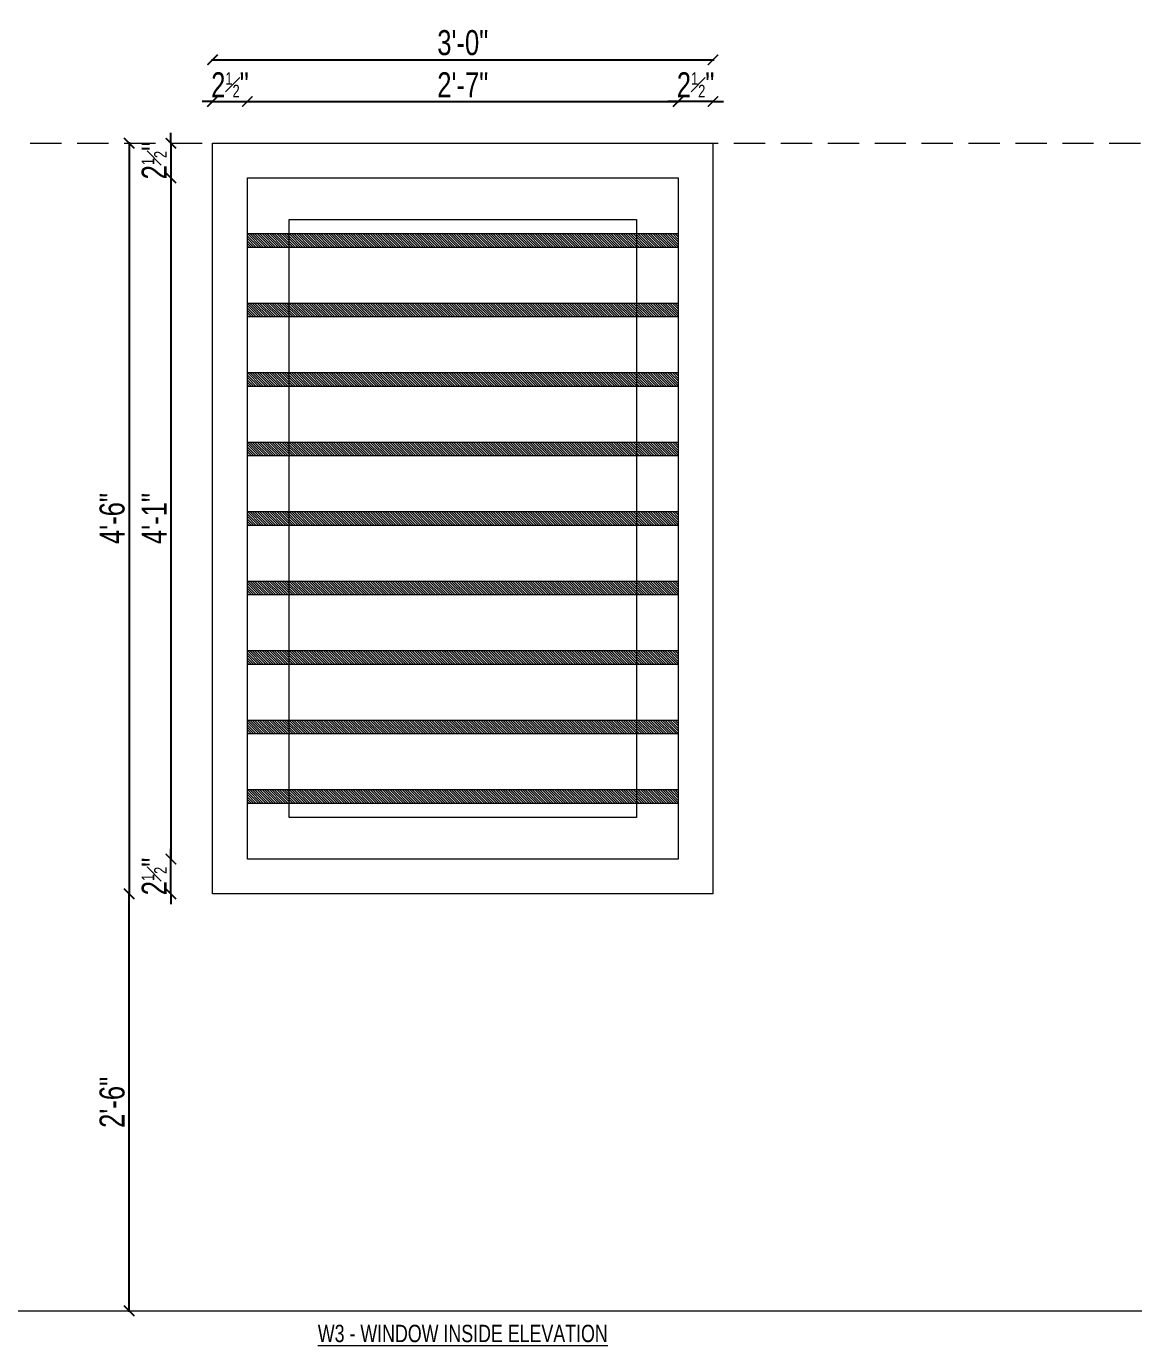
# Model space of a CAD drawing. Header units: inches. Extents: x 3365147 to 3374664, y 1380917 to 1384908.
# Drawn here: x 3372699.2 to 3372778.9, y 1381193.8 to 1381288.7 of the extents above; entities that cross this region are included whole.
import ezdxf

# ---------------------------------------------------------------- set-up
doc = ezdxf.new("R2010")
doc.units = ezdxf.units.IN
doc.header["$LTSCALE"] = 18
doc.header["$MEASUREMENT"] = 0
doc.header["$PDSIZE"] = -1
doc.linetypes.add('CONTINOUS', pattern=[0])
doc.linetypes.add('HIDDEN2', pattern=[0.1875, 0.125, -0.0625])
for name, color, linetype, lineweight in [('DIM-03_BC', 1, 'Continuous', 9), ('FLOOR FINISHED LEVEL_BC', 1, 'Continuous', 20), ('GRILL-00_BC', 150, 'CONTINOUS', 18), ('GRILL-HATCH_BC', 252, 'CONTINOUS', 5), ('LINTEL-00_BC', 41, 'HIDDEN2', 13), ('TITLE TEXT-01_BC', 1, 'Continuous', 20), ('WINDOWS-00_BC', 30, 'Continuous', 18), ('WINDOWS-SHUTTER_BC', 40, 'Continuous', 9)]:
    doc.layers.add(name, color=color, linetype=linetype, lineweight=lineweight)
doc.styles.add('BC-TEXT_GENERAL', font='swisscl.ttf')
doc.styles.add('BC_ROOM _DIM', font='swisscl.ttf')
doc.dimstyles.new('BC-RD2', dxfattribs={"dimscale": 0.8, "dimtxt": 6, "dimasz": 2.5, "dimexe": 4.5, "dimexo": 0, "dimgap": 1, "dimtad": 1, "dimdec": 4, "dimzin": 3, "dimdsep": 46, "dimlunit": 4, "dimtxsty": 'BC_ROOM _DIM', "dimblk": 'ARCHTICK', "dimcen": 0.0625, "dimdle": 0.25, "dimse1": 1, "dimse2": 1, "dimclrd": 8, "dimclre": 4, "dimclrt": 256, "dimadec": 0, "dimazin": 0, "dimtfac": 0.5, "dimtdec": 4, "dimtix": 1, "dimtofl": 0, "dimtmove": 2, "dimatfit": 2, "dimfxl": 0, "dimfrac": 1, "dimtolj": 1, "dimtzin": 1, "dimarcsym": 0})

# ---------------------------------------------------------------- blocks, each defined once
blk = doc.blocks.new('ARCHTICK')
at = {"color": 0, "const_width": 0.15}
blk.add_lwpolyline([(-0.5, -0.5), (0.5, 0.5)], dxfattribs=at)
blk = doc.blocks.new('*D1748')
at = {"layer": 'Defpoints', "color": 0, "transparency": 16777216}
for p in [(3372715.094, 1381283.304), (3372712.594, 1381280.304), (3372715.094, 1381277.804)]:
    blk.add_point(p, dxfattribs=at)
at = {"layer": 'DIM-03_BC', "color": 254, "lineweight": -2, "transparency": 16777216}
for p, q in [((3372712.594, 1381283.304), (3372711.844, 1381283.304)), ((3372712.594, 1381283.304), (3372715.094, 1381283.304)), ((3372715.094, 1381283.304), (3372715.844, 1381283.304))]:
    blk.add_line(p, q, dxfattribs=at)
at = {"layer": 'DIM-03_BC', "color": 254, "lineweight": -2, "transparency": 16777216, "xscale": 0.75, "yscale": 0.75, "zscale": 0.75}
blk.add_blockref('ARCHTICK', (3372712.594, 1381283.304), dxfattribs=at)
at = {"layer": 'DIM-03_BC', "color": 254, "lineweight": -2, "transparency": 16777216, "xscale": 0.75, "yscale": 0.75, "zscale": 0.75, "rotation": 180}
blk.add_blockref('ARCHTICK', (3372715.094, 1381283.304), dxfattribs=at)
at = {"layer": 'DIM-03_BC', "transparency": 16777216, "insert": (3372713.844, 1381284.508), "char_height": 1.8, "attachment_point": 5, "style": 'BC_ROOM _DIM'}
blk.add_mtext('\\A1;2{\\H0.5x;\\S1#2;}"', dxfattribs=at)
blk = doc.blocks.new('_ArchTick')
at = {"color": 0, "linetype": 'ByBlock', "const_width": 0.15}
blk.add_lwpolyline([(-0.5, -0.5), (0.5, 0.5)], dxfattribs=at)
blk = doc.blocks.new('*D1749')
at = {"layer": 'Defpoints', "color": 0, "transparency": 16777216}
for p in [(3372746.094, 1381283.304), (3372715.094, 1381277.804), (3372746.094, 1381277.804)]:
    blk.add_point(p, dxfattribs=at)
at = {"layer": 'DIM-03_BC', "color": 254, "lineweight": -2, "transparency": 16777216}
blk.add_line((3372715.019, 1381283.304), (3372746.169, 1381283.304), dxfattribs=at)
at = {"layer": 'DIM-03_BC', "color": 254, "lineweight": -2, "transparency": 16777216, "xscale": 0.75, "yscale": 0.75, "zscale": 0.75, "rotation": 180}
blk.add_blockref('ARCHTICK', (3372715.094, 1381283.304), dxfattribs=at)
at = {"layer": 'DIM-03_BC', "color": 254, "lineweight": -2, "transparency": 16777216, "xscale": 0.75, "yscale": 0.75, "zscale": 0.75}
blk.add_blockref('ARCHTICK', (3372746.094, 1381283.304), dxfattribs=at)
at = {"layer": 'DIM-03_BC', "transparency": 16777216, "insert": (3372730.594, 1381284.508), "char_height": 1.8, "attachment_point": 5, "style": 'BC_ROOM _DIM'}
blk.add_mtext('\\A1;2\'-7"', dxfattribs=at)
blk = doc.blocks.new('*D1750')
at = {"layer": 'Defpoints', "color": 0, "transparency": 16777216}
for p in [(3372748.594, 1381286.304), (3372712.594, 1381280.304), (3372748.594, 1381280.304)]:
    blk.add_point(p, dxfattribs=at)
at = {"layer": 'DIM-03_BC', "color": 254, "lineweight": -2, "transparency": 16777216}
blk.add_line((3372712.519, 1381286.304), (3372748.669, 1381286.304), dxfattribs=at)
at = {"layer": 'DIM-03_BC', "color": 254, "lineweight": -2, "transparency": 16777216, "xscale": 0.75, "yscale": 0.75, "zscale": 0.75, "rotation": 180}
blk.add_blockref('ARCHTICK', (3372712.594, 1381286.304), dxfattribs=at)
at = {"layer": 'DIM-03_BC', "color": 254, "lineweight": -2, "transparency": 16777216, "xscale": 0.75, "yscale": 0.75, "zscale": 0.75}
blk.add_blockref('ARCHTICK', (3372748.594, 1381286.304), dxfattribs=at)
at = {"layer": 'DIM-03_BC', "transparency": 16777216, "insert": (3372730.594, 1381287.527), "char_height": 1.8, "attachment_point": 5, "style": 'BC_ROOM _DIM'}
blk.add_mtext('\\A1;3\'-0"', dxfattribs=at)
blk = doc.blocks.new('*D1751')
at = {"layer": 'Defpoints', "color": 0, "transparency": 16777216}
for p in [(3372712.594, 1381280.304), (3372709.594, 1381277.804), (3372715.094, 1381277.804)]:
    blk.add_point(p, dxfattribs=at)
at = {"layer": 'DIM-03_BC', "color": 254, "lineweight": -2, "transparency": 16777216}
for p, q in [((3372709.594, 1381280.304), (3372709.594, 1381281.054)), ((3372709.594, 1381280.304), (3372709.594, 1381277.804)), ((3372709.594, 1381277.804), (3372709.594, 1381277.054))]:
    blk.add_line(p, q, dxfattribs=at)
at = {"layer": 'DIM-03_BC', "color": 254, "lineweight": -2, "transparency": 16777216, "xscale": 0.75, "yscale": 0.75, "zscale": 0.75}
for p, rotation in [((3372709.594, 1381280.304), 270), ((3372709.594, 1381277.804), 90)]:
    blk.add_blockref('ARCHTICK', p, dxfattribs=dict(at, rotation=rotation))
at = {"layer": 'DIM-03_BC', "transparency": 16777216, "insert": (3372708.391, 1381279.054), "char_height": 1.8, "attachment_point": 5, "rotation": 90, "style": 'BC_ROOM _DIM'}
blk.add_mtext('\\A1;2{\\H0.5x;\\S1#2;}"', dxfattribs=at)
blk = doc.blocks.new('*D1752')
at = {"layer": 'Defpoints', "color": 0, "transparency": 16777216}
for p in [(3372715.094, 1381277.804), (3372709.594, 1381228.804), (3372715.094, 1381228.804)]:
    blk.add_point(p, dxfattribs=at)
at = {"layer": 'DIM-03_BC', "color": 254, "lineweight": -2, "transparency": 16777216}
blk.add_line((3372709.594, 1381277.879), (3372709.594, 1381228.729), dxfattribs=at)
at = {"layer": 'DIM-03_BC', "color": 254, "lineweight": -2, "transparency": 16777216, "xscale": 0.75, "yscale": 0.75, "zscale": 0.75}
for p, rotation in [((3372709.594, 1381277.804), 90), ((3372709.594, 1381228.804), 270)]:
    blk.add_blockref('ARCHTICK', p, dxfattribs=dict(at, rotation=rotation))
at = {"layer": 'DIM-03_BC', "transparency": 16777216, "insert": (3372708.394, 1381253.304), "char_height": 1.8, "attachment_point": 5, "rotation": 90, "style": 'BC_ROOM _DIM'}
blk.add_mtext('\\A1;4\'-1"', dxfattribs=at)
blk = doc.blocks.new('*D1753')
at = {"layer": 'Defpoints', "color": 0, "transparency": 16777216}
for p in [(3372712.594, 1381280.304), (3372706.594, 1381226.304), (3372712.594, 1381226.304)]:
    blk.add_point(p, dxfattribs=at)
at = {"layer": 'DIM-03_BC', "color": 254, "lineweight": -2, "transparency": 16777216}
blk.add_line((3372706.594, 1381280.379), (3372706.594, 1381226.229), dxfattribs=at)
at = {"layer": 'DIM-03_BC', "color": 254, "lineweight": -2, "transparency": 16777216, "xscale": 0.75, "yscale": 0.75, "zscale": 0.75}
for p, rotation in [((3372706.594, 1381280.304), 90), ((3372706.594, 1381226.304), 270)]:
    blk.add_blockref('ARCHTICK', p, dxfattribs=dict(at, rotation=rotation))
at = {"layer": 'DIM-03_BC', "transparency": 16777216, "insert": (3372705.372, 1381253.304), "char_height": 1.8, "attachment_point": 5, "rotation": 90, "style": 'BC_ROOM _DIM'}
blk.add_mtext('\\A1;4\'-6"', dxfattribs=at)
blk = doc.blocks.new('*D1754')
at = {"layer": 'Defpoints', "color": 0, "transparency": 16777216}
for p in [(3372709.594, 1381228.804), (3372715.094, 1381228.804), (3372712.594, 1381226.304)]:
    blk.add_point(p, dxfattribs=at)
at = {"layer": 'DIM-03_BC', "color": 254, "lineweight": -2, "transparency": 16777216}
for p, q in [((3372709.594, 1381228.804), (3372709.594, 1381229.554)), ((3372709.594, 1381226.304), (3372709.594, 1381228.804)), ((3372709.594, 1381226.304), (3372709.594, 1381225.554))]:
    blk.add_line(p, q, dxfattribs=at)
at = {"layer": 'DIM-03_BC', "color": 254, "lineweight": -2, "transparency": 16777216, "xscale": 0.75, "yscale": 0.75, "zscale": 0.75}
for p, rotation in [((3372709.594, 1381228.804), 270), ((3372709.594, 1381226.304), 90)]:
    blk.add_blockref('ARCHTICK', p, dxfattribs=dict(at, rotation=rotation))
at = {"layer": 'DIM-03_BC', "transparency": 16777216, "insert": (3372708.391, 1381227.554), "char_height": 1.8, "attachment_point": 5, "rotation": 90, "style": 'BC_ROOM _DIM'}
blk.add_mtext('\\A1;2{\\H0.5x;\\S1#2;}"', dxfattribs=at)
blk = doc.blocks.new('*D1755')
at = {"layer": 'Defpoints', "color": 0, "transparency": 16777216}
for p in [(3372706.594, 1381226.304), (3372712.594, 1381226.304), (3372712.594, 1381196.304)]:
    blk.add_point(p, dxfattribs=at)
at = {"layer": 'DIM-03_BC', "color": 254, "lineweight": -2, "transparency": 16777216}
blk.add_line((3372706.594, 1381196.229), (3372706.594, 1381226.379), dxfattribs=at)
at = {"layer": 'DIM-03_BC', "color": 254, "lineweight": -2, "transparency": 16777216, "xscale": 0.75, "yscale": 0.75, "zscale": 0.75}
for p, rotation in [((3372706.594, 1381226.304), 90), ((3372706.594, 1381196.304), 270)]:
    blk.add_blockref('ARCHTICK', p, dxfattribs=dict(at, rotation=rotation))
at = {"layer": 'DIM-03_BC', "transparency": 16777216, "insert": (3372705.372, 1381211.304), "char_height": 1.8, "attachment_point": 5, "rotation": 90, "style": 'BC_ROOM _DIM'}
blk.add_mtext('\\A1;2\'-6"', dxfattribs=at)
blk = doc.blocks.new('*D1756')
at = {"layer": 'Defpoints', "color": 0, "transparency": 16777216}
for p in [(3372746.094, 1381283.304), (3372748.594, 1381280.304), (3372746.094, 1381277.804)]:
    blk.add_point(p, dxfattribs=at)
at = {"layer": 'DIM-03_BC', "color": 254, "lineweight": -2, "transparency": 16777216}
for p, q in [((3372746.094, 1381283.304), (3372745.344, 1381283.304)), ((3372748.594, 1381283.304), (3372746.094, 1381283.304)), ((3372748.594, 1381283.304), (3372749.344, 1381283.304))]:
    blk.add_line(p, q, dxfattribs=at)
at = {"layer": 'DIM-03_BC', "color": 254, "lineweight": -2, "transparency": 16777216, "xscale": 0.75, "yscale": 0.75, "zscale": 0.75}
blk.add_blockref('ARCHTICK', (3372746.094, 1381283.304), dxfattribs=at)
at = {"layer": 'DIM-03_BC', "color": 254, "lineweight": -2, "transparency": 16777216, "xscale": 0.75, "yscale": 0.75, "zscale": 0.75, "rotation": 180}
blk.add_blockref('ARCHTICK', (3372748.594, 1381283.304), dxfattribs=at)
at = {"layer": 'DIM-03_BC', "transparency": 16777216, "insert": (3372747.344, 1381284.508), "char_height": 1.8, "attachment_point": 5, "style": 'BC_ROOM _DIM'}
blk.add_mtext('\\A1;2{\\H0.5x;\\S1#2;}"', dxfattribs=at)

msp = doc.modelspace()

# ---------------------------------------------------------------- hatches: boundary and pattern name
at = {"layer": 'GRILL-HATCH_BC', "transparency": 33554687}
h = msp.add_hatch(dxfattribs=at)
h.set_pattern_fill('ANSI31', color=256, angle=-90)
h.set_pattern_definition([(315, (0, 40), (0.0883883476483, 0.0883883476483), [])])
h.paths.add_polyline_path([(3372743.09417, 1381273.80423), (3372718.09417, 1381273.80423), (3372718.09417, 1381272.80423), (3372743.09417, 1381272.80423)])
h.paths.add_polyline_path([(3372718.09417, 1381273.80423), (3372715.09417, 1381273.80423), (3372715.09417, 1381272.80423), (3372718.09417, 1381272.80423)])
h.paths.add_polyline_path([(3372746.09417, 1381273.80423), (3372743.09417, 1381273.80423), (3372743.09417, 1381272.80423), (3372746.09417, 1381272.80423)])
h = msp.add_hatch(dxfattribs=at)
h.set_pattern_fill('ANSI31', color=256, angle=-90)
h.set_pattern_definition([(315, (0, 35), (0.0883883476483, 0.0883883476483), [])])
h.paths.add_polyline_path([(3372743.09417, 1381268.80423), (3372718.09417, 1381268.80423), (3372718.09417, 1381267.80423), (3372743.09417, 1381267.80423)])
h.paths.add_polyline_path([(3372718.09417, 1381268.80423), (3372715.09417, 1381268.80423), (3372715.09417, 1381267.80423), (3372718.09417, 1381267.80423)])
h.paths.add_polyline_path([(3372746.09417, 1381268.80423), (3372743.09417, 1381268.80423), (3372743.09417, 1381267.80423), (3372746.09417, 1381267.80423)])
h = msp.add_hatch(dxfattribs=at)
h.set_pattern_fill('ANSI31', color=256, angle=-90)
h.set_pattern_definition([(315, (0, 30), (0.0883883476483, 0.0883883476483), [])])
h.paths.add_polyline_path([(3372743.09417, 1381263.80423), (3372718.09417, 1381263.80423), (3372718.09417, 1381262.80423), (3372743.09417, 1381262.80423)])
h.paths.add_polyline_path([(3372718.09417, 1381263.80423), (3372715.09417, 1381263.80423), (3372715.09417, 1381262.80423), (3372718.09417, 1381262.80423)])
h.paths.add_polyline_path([(3372746.09417, 1381263.80423), (3372743.09417, 1381263.80423), (3372743.09417, 1381262.80423), (3372746.09417, 1381262.80423)])
h = msp.add_hatch(dxfattribs=at)
h.set_pattern_fill('ANSI31', color=256, angle=-90)
h.set_pattern_definition([(315, (0, 25), (0.0883883476483, 0.0883883476483), [])])
h.paths.add_polyline_path([(3372743.09417, 1381258.80423), (3372718.09417, 1381258.80423), (3372718.09417, 1381257.80423), (3372743.09417, 1381257.80423)])
h.paths.add_polyline_path([(3372718.09417, 1381258.80423), (3372715.09417, 1381258.80423), (3372715.09417, 1381257.80423), (3372718.09417, 1381257.80423)])
h.paths.add_polyline_path([(3372746.09417, 1381258.80423), (3372743.09417, 1381258.80423), (3372743.09417, 1381257.80423), (3372746.09417, 1381257.80423)])
h = msp.add_hatch(dxfattribs=at)
h.set_pattern_fill('ANSI31', color=256, angle=-90)
h.set_pattern_definition([(315, (0, 20), (0.0883883476483, 0.0883883476483), [])])
h.paths.add_polyline_path([(3372743.09417, 1381253.80423), (3372718.09417, 1381253.80423), (3372718.09417, 1381252.80423), (3372743.09417, 1381252.80423)])
h.paths.add_polyline_path([(3372718.09417, 1381253.80423), (3372715.09417, 1381253.80423), (3372715.09417, 1381252.80423), (3372718.09417, 1381252.80423)])
h.paths.add_polyline_path([(3372746.09417, 1381253.80423), (3372743.09417, 1381253.80423), (3372743.09417, 1381252.80423), (3372746.09417, 1381252.80423)])
h = msp.add_hatch(dxfattribs=at)
h.set_pattern_fill('ANSI31', color=256, angle=-90)
h.set_pattern_definition([(315, (0, 15), (0.0883883476483, 0.0883883476483), [])])
h.paths.add_polyline_path([(3372743.09417, 1381248.80423), (3372718.09417, 1381248.80423), (3372718.09417, 1381247.80423), (3372743.09417, 1381247.80423)])
h.paths.add_polyline_path([(3372718.09417, 1381248.80423), (3372715.09417, 1381248.80423), (3372715.09417, 1381247.80423), (3372718.09417, 1381247.80423)])
h.paths.add_polyline_path([(3372746.09417, 1381248.80423), (3372743.09417, 1381248.80423), (3372743.09417, 1381247.80423), (3372746.09417, 1381247.80423)])
h = msp.add_hatch(dxfattribs=at)
h.set_pattern_fill('ANSI31', color=256, angle=-90)
h.set_pattern_definition([(315, (0, 10), (0.0883883476483, 0.0883883476483), [])])
h.paths.add_polyline_path([(3372743.09417, 1381243.80423), (3372718.09417, 1381243.80423), (3372718.09417, 1381242.80423), (3372743.09417, 1381242.80423)])
h.paths.add_polyline_path([(3372718.09417, 1381243.80423), (3372715.09417, 1381243.80423), (3372715.09417, 1381242.80423), (3372718.09417, 1381242.80423)])
h.paths.add_polyline_path([(3372746.09417, 1381243.80423), (3372743.09417, 1381243.80423), (3372743.09417, 1381242.80423), (3372746.09417, 1381242.80423)])
h = msp.add_hatch(dxfattribs=at)
h.set_pattern_fill('ANSI31', color=256, angle=-90)
h.set_pattern_definition([(315, (0, 5), (0.0883883476483, 0.0883883476483), [])])
h.paths.add_polyline_path([(3372743.09417, 1381238.80423), (3372718.09417, 1381238.80423), (3372718.09417, 1381237.80423), (3372743.09417, 1381237.80423)])
h.paths.add_polyline_path([(3372718.09417, 1381238.80423), (3372715.09417, 1381238.80423), (3372715.09417, 1381237.80423), (3372718.09417, 1381237.80423)])
h.paths.add_polyline_path([(3372746.09417, 1381238.80423), (3372743.09417, 1381238.80423), (3372743.09417, 1381237.80423), (3372746.09417, 1381237.80423)])
h = msp.add_hatch(dxfattribs=at)
h.set_pattern_fill('ANSI31', color=256, angle=-90)
h.set_pattern_definition([(315, (0, 0), (0.0883883476483, 0.0883883476483), [])])
h.paths.add_polyline_path([(3372743.09417, 1381233.80423), (3372718.09417, 1381233.80423), (3372718.09417, 1381232.80423), (3372743.09417, 1381232.80423)])
h.paths.add_polyline_path([(3372718.09417, 1381233.80423), (3372715.09417, 1381233.80423), (3372715.09417, 1381232.80423), (3372718.09417, 1381232.80423)])
h.paths.add_polyline_path([(3372746.09417, 1381233.80423), (3372743.09417, 1381233.80423), (3372743.09417, 1381232.80423), (3372746.09417, 1381232.80423)])

# ---------------------------------------------------------------- linework, layer by layer
at = {"layer": 'FLOOR FINISHED LEVEL_BC', "transparency": 33554687}
msp.add_line((3372405.85388, 1381196.30423), (3373535.04431, 1381196.30423), dxfattribs=at)
at = {"layer": 'GRILL-00_BC', "transparency": 33554687}
for points in [[(3372715.09417, 1381273.80423), (3372746.09417, 1381273.80423), (3372746.09417, 1381272.80423), (3372715.09417, 1381272.80423)], [(3372715.09417, 1381268.80423), (3372746.09417, 1381268.80423), (3372746.09417, 1381267.80423), (3372715.09417, 1381267.80423)], [(3372715.09417, 1381263.80423), (3372746.09417, 1381263.80423), (3372746.09417, 1381262.80423), (3372715.09417, 1381262.80423)], [(3372715.09417, 1381258.80423), (3372746.09417, 1381258.80423), (3372746.09417, 1381257.80423), (3372715.09417, 1381257.80423)], [(3372715.09417, 1381253.80423), (3372746.09417, 1381253.80423), (3372746.09417, 1381252.80423), (3372715.09417, 1381252.80423)], [(3372715.09417, 1381248.80423), (3372746.09417, 1381248.80423), (3372746.09417, 1381247.80423), (3372715.09417, 1381247.80423)], [(3372715.09417, 1381243.80423), (3372746.09417, 1381243.80423), (3372746.09417, 1381242.80423), (3372715.09417, 1381242.80423)], [(3372715.09417, 1381238.80423), (3372746.09417, 1381238.80423), (3372746.09417, 1381237.80423), (3372715.09417, 1381237.80423)], [(3372715.09417, 1381233.80423), (3372746.09417, 1381233.80423), (3372746.09417, 1381232.80423), (3372715.09417, 1381232.80423)]]:
    msp.add_lwpolyline(points, close=True, dxfattribs=at)
at = {"layer": 'LINTEL-00_BC', "transparency": 33554687}
msp.add_line((3372405.85388, 1381280.30423), (3373535.04431, 1381280.30423), dxfattribs=at)
at = {"layer": 'WINDOWS-00_BC', "transparency": 33554687}
for points in [[(3372712.59417, 1381280.30423), (3372748.59417, 1381280.30423), (3372748.59417, 1381226.30423), (3372712.59417, 1381226.30423)], [(3372715.09417, 1381277.80423), (3372746.09417, 1381277.80423), (3372746.09417, 1381228.80423), (3372715.09417, 1381228.80423)]]:
    msp.add_lwpolyline(points, close=True, dxfattribs=at)
at = {"layer": 'WINDOWS-SHUTTER_BC', "transparency": 33554687}
msp.add_lwpolyline([(3372743.09417, 1381231.80423), (3372718.09417, 1381231.80423), (3372718.09417, 1381274.80423), (3372743.09417, 1381274.80423), (3372743.09417, 1381231.80423)], dxfattribs=at)

# ---------------------------------------------------------------- texts
at = {"layer": 'TITLE TEXT-01_BC', "transparency": 33554687, "insert": (3372730.59417, 1381195.30423), "char_height": 1.25, "attachment_point": 2, "style": 'BC-TEXT_GENERAL'}
msp.add_mtext('{\\LW3 - WINDOW INSIDE ELEVATION}', dxfattribs=at)

# ---------------------------------------------------------------- dimensions: what is measured, and where the dimension line sits
at = {"layer": 'DIM-03_BC', "transparency": 33554687}
for base, p1, p2, picture, middle in [((3372748.59417, 1381286.30423), (3372712.59417, 1381280.30423), (3372748.59417, 1381280.30423), '*D1750', (3372730.59417, 1381287.52723)), ((3372715.09417, 1381283.30423), (3372712.59417, 1381280.30423), (3372715.09417, 1381277.80423), '*D1748', (3372713.84417, 1381284.50777)), ((3372746.09417, 1381283.30423), (3372715.09417, 1381277.80423), (3372746.09417, 1381277.80423), '*D1749', (3372730.59417, 1381284.50777))]:
    dim = msp.add_linear_dim(base=base, p1=p1, p2=p2, dimstyle='BC-RD2', override={"dimscale": 0.3, "dimtad": 3, "dimdec": 2, "dimpost": '\\X', "dimclrd": 254, "dimtofl": 1}, dxfattribs=at)
    dim.commit()
    dim.dimension.update_dxf_attribs({"geometry": picture, "text_midpoint": middle})
for base, p1, p2, angle, picture, middle in [((3372746.09417, 1381283.30423), (3372748.59417, 1381280.30423), (3372746.09417, 1381277.80423), 180, '*D1756', (3372747.34417, 1381284.50777)), ((3372709.59417, 1381277.80423), (3372712.59417, 1381280.30423), (3372715.09417, 1381277.80423), 270, '*D1751', (3372708.39063, 1381279.05423)), ((3372706.59417, 1381226.30423), (3372712.59417, 1381280.30423), (3372712.59417, 1381226.30423), 270, '*D1753', (3372705.37234, 1381253.30423)), ((3372709.59417, 1381228.80423), (3372715.09417, 1381277.80423), (3372715.09417, 1381228.80423), 270, '*D1752', (3372708.39417, 1381253.30423)), ((3372709.59417, 1381228.80423), (3372712.59417, 1381226.30423), (3372715.09417, 1381228.80423), 90, '*D1754', (3372708.39063, 1381227.55423)), ((3372706.59417, 1381226.30423), (3372712.59417, 1381196.30423), (3372712.59417, 1381226.30423), 90, '*D1755', (3372705.37234, 1381211.30423))]:
    dim = msp.add_linear_dim(base=base, p1=p1, p2=p2, angle=angle, dimstyle='BC-RD2', override={"dimscale": 0.3, "dimtad": 3, "dimdec": 2, "dimpost": '\\X', "dimclrd": 254, "dimtofl": 1}, dxfattribs=at)
    dim.commit()
    dim.dimension.update_dxf_attribs({"geometry": picture, "text_midpoint": middle})

doc.saveas('drawing.dxf')
